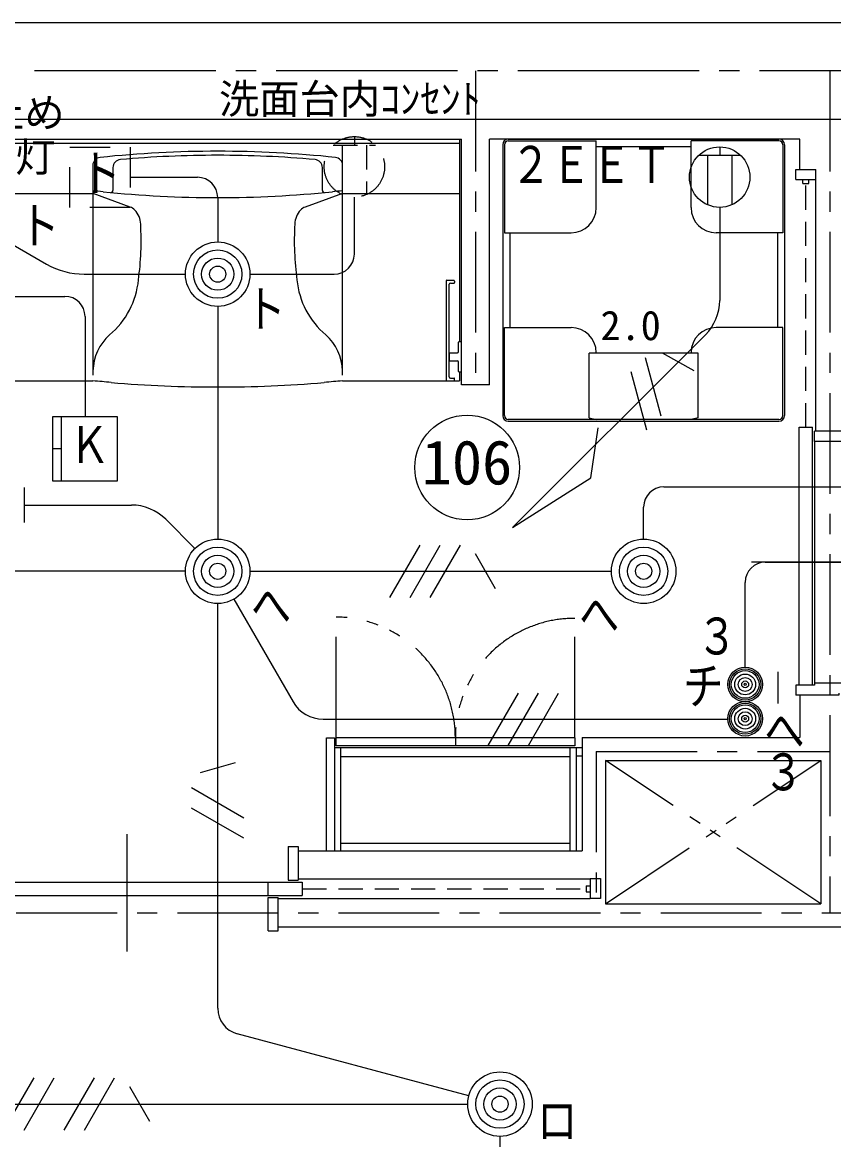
# Model space of a CAD drawing. Units: millimetres at full size, sheet at 1:50. Extents: x -15705 to 14525, y -10775 to 5709.
# Drawn here: x -448 to 1566, y 2276 to 5049 of the extents above; entities that cross this region are included whole.
import ezdxf
from ezdxf.enums import TextEntityAlignment as Align

# ---------------------------------------------------------------- set-up
doc = ezdxf.new("R2010")
doc.units = ezdxf.units.MM
doc.header["$LTSCALE"] = 50
for name, pattern in [('CHAIN1', [8, 5, -1, 1, -1]), ('CHAIN2', [12, 9, -1, 1, -1]), ('DASHED1', [1.8, 1.2, -0.6]), ('DASHED2', [3, 2, -1]), ('DOUBLE_CHAIN1', [8.8, 5, -1, 0.6, -0.6, 0.6, -1])]:
    doc.linetypes.add(name, pattern=pattern)
for name, color, linetype, lineweight in [('0-3_建築', 1, 'Continuous', 9), ('0-7_部材', 5, 'Continuous', 18), ('7-0_天井割付', 7, 'CHAIN2', 9), ('7-1_壁断面線', 7, 'CHAIN1', 9), ('7-2_張出基準', 7, 'Continuous', 9), ('7-4_ｸﾞA名称', 7, 'Continuous', 9), ('7-5_ｸﾞB名称', 7, 'Continuous', 9), ('7-8_敷地', 7, 'Continuous', 9), ('7-9_表示線', 7, 'Continuous', 9)]:
    doc.layers.add(name, color=color, linetype=linetype, lineweight=lineweight)
doc.styles.add('ＭＳ ゴシック', font='')
doc.styles.get('ＭＳ ゴシック').set_extended_font_data('MS Gothic')

msp = doc.modelspace()

# ---------------------------------------------------------------- linework, layer by layer
at = {"layer": '0-3_建築'}
for p, q in [((-180.39, 4664.26), (-13.15, 4664.26)), ((36.85, 4614.26), (36.85, 4503.9)), ((376.21, 4473.9), (376.21, 4615.31)), ((1283.14, 4589.75), (1283.14, 4358.74)), ((-480.66, 4502.42), (-387.94, 4448.9)), ((-294.64, 4423.9), (-43.15, 4423.9)), ((116.85, 4423.9), (326.21, 4423.9)), ((36.85, 4343.9), (36.85, 3766.4)), ((769.09, 3794.69), (1247.79, 4273.39)), ((1137.93, 4071.68), (1099.11, 4216.57)), ((1219.85, 4184.22), (1140.94, 4227.77)), ((1102.58, 4036.32), (1063.75, 4181.21)), ((-442.9, 3807.5), (-442.9, 3894.1)), ((1144.36, 3895.82), (1943.1, 3895.82)), ((-442.9, 3850.8), (-177.56, 3850.8)), ((1094.36, 3766.4), (1094.36, 3845.82)), ((-92.2, 3815.45), (-19.72, 3742.96)), ((464.45, 3621.45), (539.45, 3751.35)), ((514.45, 3621.45), (589.45, 3751.35)), ((564.45, 3621.45), (639.45, 3751.35)), ((726.95, 3643.1), (676.95, 3729.7)), ((1396.38, 3708.9), (1478.32, 3708.9)), ((1478.32, 3708.9), (1913.1, 3708.9)), ((-43.15, 3686.4), (-467.35, 3686.4)), ((116.85, 3686.4), (1014.36, 3686.4)), ((1346.38, 3448.5), (1346.38, 3658.9)), ((36.85, 2601.68), (36.85, 3606.4)), ((76.85, 3617.11), (223.82, 3362.55)), ((1428.32, 3357.95), (1428.32, 3436.89)), ((708.29, 3254.3), (783.29, 3384.2)), ((758.29, 3254.3), (833.29, 3384.2)), ((808.29, 3254.3), (883.29, 3384.2)), ((298.82, 3319.25), (1303.4, 3319.25)), ((80.15, 3211.11), (-6.45, 3186.11)), ((101.8, 3073.61), (-28.1, 3148.61)), ((101.8, 3023.61), (-28.1, 3098.61)), ((660.41, 2384.6), (85.14, 2538.74)), ((-494.02, 2298.95), (-419.02, 2428.85)), ((-444.02, 2298.95), (-369.02, 2428.85)), ((-344.02, 2298.95), (-269.02, 2428.85)), ((-294.02, 2298.95), (-219.02, 2428.85)), ((-131.52, 2320.6), (-181.52, 2407.2)), ((-1150.65, 2363.9), (657.68, 2363.9)), ((737.68, 2283.9), (737.68, 2017.53))]:
    msp.add_line(p, q, dxfattribs=at)
at = {"layer": '0-3_建築', "color": 5, "lineweight": 18}
for p, q in [((-1283.52, 4368.8), (-342.57, 4368.8)), ((-292.57, 4318.8), (-292.57, 4070.47))]:
    msp.add_line(p, q, dxfattribs=at)
at = {"layer": '0-3_建築'}
msp.add_lwpolyline([(769.09, 3794.69), (963.55, 3918.44), (981.22, 4042.18)], dxfattribs=at)
at = {"layer": '0-3_建築', "color": 3, "lineweight": 18}
msp.add_circle((656.07, 3943.88), 130, dxfattribs=at)
at = {"layer": '0-3_建築'}
for centre, radius, start, end in [((-13.15, 4614.26), 50, 0, 90), ((326.21, 4473.9), 50, 270, 0), ((-294.64, 4610.5), 186.6, 240, 270), ((1162.43, 4358.74), 120.71, 315, 0), ((1144.36, 3845.82), 50, 90, 180), ((-177.56, 3730.09), 120.71, 45, 90), ((1396.38, 3658.9), 50, 90, 180), ((298.82, 3405.86), 86.6, 210, 270), ((102.01, 2601.68), 65.16, 180, 255)]:
    msp.add_arc(centre, radius, start, end, dxfattribs=at)
at = {"layer": '0-3_建築', "color": 5, "lineweight": 18}
msp.add_arc((-342.57, 4318.8), 50, 0, 90, dxfattribs=at)
at = {"layer": '0-7_部材', "linetype": 'DASHED1'}
for p, q in [((323.55, 4743.72), (428.86, 4743.72)), ((346.21, 4743.72), (346.21, 4621.57)), ((376.21, 4765.31), (376.21, 4743.72)), ((406.21, 4743.72), (406.21, 4621.57))]:
    msp.add_line(p, q, dxfattribs=at)
at = {"layer": '0-7_部材', "linetype": 'DASHED2'}
for p, q in [((-180.39, 4739.26), (-180.39, 4589.26)), ((-180.39, 4589.26), (-330.39, 4589.26))]:
    msp.add_line(p, q, dxfattribs=at)
at = {"layer": '0-7_部材'}
for p, q in [((1335.8, 4718.16), (1230.49, 4718.16)), ((1253.14, 4718.16), (1253.14, 4596.01)), ((1283.14, 4739.75), (1283.14, 4718.16)), ((1313.14, 4718.16), (1313.14, 4596.01)), ((-372.57, 4070.47), (-212.57, 4070.47)), ((-372.57, 3910.47), (-372.57, 4070.47)), ((-350.98, 3910.47), (-350.98, 4070.47)), ((-212.57, 4070.47), (-212.57, 3910.47)), ((-350.98, 3990.47), (-372.57, 3990.47)), ((-212.57, 3910.47), (-372.57, 3910.47))]:
    msp.add_line(p, q, dxfattribs=at)
at = {"layer": '0-7_部材', "linetype": 'DASHED2'}
msp.add_lwpolyline([(-330.39, 4589.26), (-330.39, 4739.26), (-180.39, 4739.26)], dxfattribs=at)
msp.add_circle((376.21, 4690.31), 75, dxfattribs=at)
at = {"layer": '0-7_部材'}
for centre, radius in [((1283.14, 4664.75), 75), ((36.85, 4423.9), 80), ((36.85, 4423.9), 60), ((36.85, 4423.9), 40), ((36.85, 4423.9), 20), ((36.85, 3686.4), 80), ((36.85, 3686.4), 60), ((1094.36, 3686.4), 80), ((1094.36, 3686.4), 60), ((36.85, 3686.4), 40), ((1094.36, 3686.4), 40), ((36.85, 3686.4), 20), ((1094.36, 3686.4), 20), ((1346.38, 3405.5), 43), ((1346.38, 3405.5), 38.7), ((1346.38, 3405.5), 34.4), ((1346.38, 3405.5), 25.8), ((1346.38, 3405.5), 17.2), ((1346.38, 3405.5), 8.6), ((1346.38, 3405.5), 2.87), ((1346.38, 3320.51), 43), ((1346.38, 3320.51), 38.7), ((1346.38, 3320.51), 34.4), ((1346.38, 3320.51), 25.8), ((1346.38, 3320.51), 17.2), ((1346.38, 3320.51), 8.6), ((1346.38, 3320.51), 2.87), ((737.68, 2363.9), 80), ((737.68, 2363.9), 60), ((737.68, 2363.9), 40), ((737.68, 2363.9), 20)]:
    msp.add_circle(centre, radius, dxfattribs=at)
at = {"layer": '7-0_天井割付'}
msp.add_line((9632.07, 4928.9), (-8167.18, 4928.9), dxfattribs=at)
at = {"layer": '7-1_壁断面線'}
for p, q in [((676.85, 4928.9), (676.85, 4158.9)), ((1556.85, 4928.9), (1556.85, 2838.9)), ((976.85, 3238.9), (976.85, 2838.9)), ((976.85, 3238.9), (1556.85, 3238.9)), ((-4863.15, 2838.9), (4306.85, 2838.9))]:
    msp.add_line(p, q, dxfattribs=at)
at = {"layer": '7-2_張出基準'}
for p, q in [((-3943.15, 5048.9), (6956.85, 5048.9)), ((-3943.15, 4808.9), (6956.85, 4808.9))]:
    msp.add_line(p, q, dxfattribs=at)
at = {"layer": '7-4_ｸﾞA名称'}
for p, q in [((-568.15, 4758.9), (641.85, 4758.9)), ((641.85, 4148.9), (641.85, 4758.9)), ((1481.85, 4758.9), (711.85, 4758.9)), ((711.85, 4148.9), (711.85, 4758.9)), ((1429.34, 4758.9), (759.35, 4758.9)), ((1481.85, 4683.9), (1481.85, 4758.9)), ((711.85, 4148.9), (641.85, 4148.9)), ((1481.85, 3378.9), (1481.85, 3273.9)), ((941.85, 3273.9), (1481.85, 3273.9)), ((941.85, 3273.9), (941.85, 2992.9)), ((999.35, 3216.4), (999.35, 2861.4)), ((999.35, 3216.4), (1534.35, 3216.4)), ((1534.35, 3216.4), (1534.35, 2861.4)), ((236.85, 2992.9), (941.85, 2992.9)), ((999.35, 2861.4), (1534.35, 2861.4)), ((186.85, 2803.9), (2856.85, 2803.9))]:
    msp.add_line(p, q, dxfattribs=at)
at = {"layer": '7-4_ｸﾞA名称', "linetype": 'DOUBLE_CHAIN1'}
for p, q in [((999.35, 2861.4), (1534.35, 3216.4)), ((1534.35, 2861.4), (999.35, 3216.4))]:
    msp.add_line(p, q, dxfattribs=at)
at = {"layer": '7-5_ｸﾞB名称'}
for p, q in [((1471.88, 4683.9), (1521.85, 4683.9)), ((1471.88, 4658.9), (1471.88, 4683.9)), ((1521.85, 4658.9), (1521.85, 4683.9)), ((1471.88, 4658.9), (1521.85, 4658.9)), ((1489.85, 4648.9), (1489.85, 4658.9)), ((1489.85, 4648.9), (1504.85, 4648.9)), ((1504.85, 4648.9), (1504.85, 4658.9)), ((1521.85, 4033.9), (1521.85, 4658.9)), ((1480.85, 4043.9), (1513.85, 4043.9)), ((1480.85, 3403.9), (1480.85, 4043.9)), ((1513.85, 3403.9), (1513.85, 4043.9)), ((1518.86, 4008.9), (1518.86, 4033.9)), ((1614.35, 4008.9), (1518.86, 4008.9)), ((1518.86, 4008.9), (1518.86, 3408.9)), ((1653.35, 3708.9), (1361.85, 3708.9)), ((1471.85, 3403.9), (1471.85, 3378.9)), ((1518.86, 3403.9), (1471.85, 3403.9)), ((1518.86, 3408.9), (1518.86, 3403.9)), ((1614.35, 3408.9), (1518.86, 3408.9)), ((-188.15, 2742.39), (-188.15, 3033.89)), ((-543.15, 2914.9), (246.85, 2914.9)), ((236.85, 2922.9), (961.85, 2922.9)), ((246.85, 2914.9), (246.85, 2881.9)), ((961.85, 2923.87), (961.85, 2873.9)), ((961.85, 2923.87), (986.85, 2923.87)), ((986.85, 2923.87), (986.85, 2873.9)), ((951.85, 2905.9), (961.85, 2905.9)), ((951.85, 2905.9), (951.85, 2890.9)), ((951.85, 2890.9), (961.85, 2890.9)), ((-543.15, 2881.9), (246.85, 2881.9)), ((186.85, 2873.9), (961.85, 2873.9)), ((986.85, 2873.9), (961.85, 2873.9))]:
    msp.add_line(p, q, dxfattribs=at)
at = {"layer": '7-5_ｸﾞB名称', "linetype": 'DASHED1'}
for p, q in [((1497.35, 4043.9), (1497.35, 4648.89)), ((161.85, 2881.9), (161.85, 2914.9)), ((246.85, 2898.4), (951.85, 2898.4))]:
    msp.add_line(p, q, dxfattribs=at)
at = {"layer": '7-5_ｸﾞB名称'}
for points in [[(1614.35, 4008.9), (1614.35, 4033.9), (1518.86, 4033.9)], [(1579.35, 3383.9), (1579.35, 3378.9), (1471.85, 3378.9)], [(211.85, 3002.9), (236.85, 3002.9), (236.85, 2919.91)], [(211.85, 3002.9), (211.85, 2919.91), (236.85, 2919.91)], [(161.85, 2793.9), (186.85, 2793.9), (186.85, 2876.89)], [(161.85, 2793.9), (161.85, 2876.89), (186.85, 2876.89)]]:
    msp.add_lwpolyline(points, dxfattribs=at)
at = {"layer": '7-8_敷地'}
for p, q in [((-563.15, 4758.9), (636.85, 4758.9)), ((-563.15, 4748.9), (636.85, 4748.9)), ((636.85, 4758.9), (636.85, 4256.4)), ((744.36, 4744.94), (744.36, 4072.94)), ((748.86, 4744.94), (748.86, 4526.61)), ((758.36, 4758.94), (1430.36, 4758.94)), ((758.36, 4754.44), (976.69, 4754.44)), ((976.69, 4588.94), (976.69, 4754.44)), ((1212.03, 4588.94), (1212.03, 4754.44)), ((1430.36, 4754.44), (1212.03, 4754.44)), ((1439.86, 4744.94), (1439.86, 4526.61)), ((1444.36, 4744.94), (1444.36, 4072.94)), ((976.69, 4740.94), (1212.03, 4740.94)), ((-273.15, 4693.73), (-273.15, 4173.4)), ((-223.15, 4688.48), (-223.15, 4631.49)), ((296.85, 4631.49), (296.85, 4688.48)), ((346.85, 4173.4), (346.85, 4693.73)), ((-563.15, 4623.9), (-273.15, 4623.9)), ((-180.51, 4590.45), (-272.66, 4623.72)), ((346.35, 4623.72), (254.2, 4590.45)), ((346.85, 4623.9), (636.85, 4623.9)), ((748.86, 4526.61), (914.36, 4526.61)), ((762.36, 4526.61), (762.36, 4291.27)), ((1439.86, 4526.61), (1274.36, 4526.61)), ((1426.36, 4526.61), (1426.36, 4291.27)), ((604.75, 4159.9), (604.75, 4407.9)), ((605.75, 4408.9), (622.75, 4408.9)), ((611.75, 4168.9), (611.75, 4398.9)), ((614.75, 4401.9), (623.75, 4401.9)), ((624.75, 4406.9), (624.75, 4402.9)), ((748.86, 4072.94), (748.86, 4291.27)), ((748.86, 4291.27), (914.36, 4291.27)), ((1439.86, 4291.27), (1274.36, 4291.27)), ((1439.86, 4072.94), (1439.86, 4291.27)), ((634.85, 4231.9), (634.85, 4255.4)), ((635.85, 4256.4), (641.85, 4256.4)), ((611.75, 4227.4), (612.1, 4227.2)), ((612.1, 4228.9), (631.85, 4228.9)), ((612.1, 4208.9), (612.1, 4228.9)), ((959.36, 4228.78), (1229.37, 4228.78)), ((959.36, 4067), (959.36, 4228)), ((1229.36, 4067), (1229.36, 4228)), ((611.75, 4210.4), (612.1, 4210.6)), ((612.1, 4208.9), (631.85, 4208.9)), ((634.85, 4182.4), (634.85, 4205.9)), ((614.75, 4165.9), (623.75, 4165.9)), ((624.75, 4160.9), (624.75, 4164.9)), ((635.85, 4181.4), (641.85, 4181.4)), ((636.85, 4181.4), (636.85, 4158.9)), ((-563.15, 4158.9), (-273.15, 4158.9)), ((346.85, 4158.9), (636.85, 4158.9)), ((1430.36, 4063.44), (758.36, 4063.44)), ((758.36, 4058.94), (1430.36, 4058.94)), ((959.36, 4067), (976.69, 4063.44)), ((1229.36, 4067), (1212.03, 4063.44))]:
    msp.add_line(p, q, dxfattribs=at)
for centre, radius, start, end in [((758.36, 4744.94), 14, 90, 180), ((758.36, 4744.94), 9.5, 90, 180), ((1430.36, 4744.94), 14, 0, 90), ((1430.36, 4744.94), 9.5, 0, 90), ((36.84, 1928.9), 2800, 89.99992, 95.98771), ((36.84, 1928.9), 2790, 89.99992, 94.9704), ((36.85, 1928.9), 2800, 84.01229, 90.00008), ((36.85, 1928.9), 2790, 85.0296, 90.00008), ((-253.15, 4693.73), 20, 95.98771, 180), ((-203.15, 4688.48), 20, 94.9704, 180), ((276.85, 4688.48), 20, 0, 85.0296), ((326.85, 4693.73), 20, 0, 84.01229), ((-228.15, 4631.49), 5, 264.55949, 0), ((301.85, 4631.49), 5, 180, 275.44051), ((-298.69, 4131), 500, 84.16425, 87.07274), ((-273.68, 4620.9), 3, 70.14993, 79.92261), ((38.83, 7452.84), 2838.95, 264.20431, 269.95994), ((36.85, 7413.9), 2800, 270, 275.83575), ((372.38, 4131), 500, 92.92726, 95.83575), ((347.37, 4620.9), 3, 100.07739, 109.85007), ((-191.81, 4560.24), 32.26, 44.87174, 69.5008), ((-206.99, 4546.58), 52.66, 1.60766, 43.75384), ((280.68, 4546.58), 52.66, 136.24616, 178.39234), ((265.5, 4560.24), 32.26, 110.4992, 135.12826), ((914.36, 4588.94), 62.33, 270, 0), ((1274.36, 4588.94), 62.33, 180, 270), ((-899.01, 4508.28), 745.72, 352.39927, 3.05719), ((972.7, 4508.28), 745.72, 176.94281, 187.60073), ((-361.91, 4429.13), 203.01, 309.90042, 354.49151), ((435.6, 4429.13), 203.01, 185.50849, 230.09958), ((605.75, 4407.9), 1, 90, 180), ((614.75, 4398.9), 3, 90, 180), ((622.75, 4406.9), 2, 360, 90), ((623.75, 4402.9), 1, 270, 0), ((-148.63, 4181.02), 124.22, 131.95955, 178.78015), ((222.33, 4181.02), 124.22, 1.21985, 48.04045), ((914.36, 4228.94), 62.33, 0, 90), ((1274.36, 4228.94), 62.33, 90, 180), ((635.85, 4255.4), 1, 90, 180), ((631.85, 4231.9), 3, 270, 0), ((631.85, 4205.9), 3, 360, 90), ((605.75, 4159.9), 1, 180, 270), ((614.75, 4168.9), 3, 180, 270), ((622.75, 4160.9), 2, 270, 0), ((623.75, 4164.9), 1, 360, 90), ((635.85, 4182.4), 1, 180, 270), ((-329.76, 3275.95), 884.76, 83.3725, 86.33184), ((35.86, 7334.38), 3190.49, 265.26246, 270.01768), ((37.83, 7334.38), 3190.49, 269.98232, 274.73754), ((403.45, 3275.95), 884.76, 93.66816, 96.6275), ((758.36, 4072.94), 14, 180, 270), ((758.36, 4072.94), 9.5, 180, 270), ((1430.36, 4072.94), 9.5, 270, 0), ((1430.36, 4072.94), 14, 270, 0)]:
    msp.add_arc(centre, radius, start, end, dxfattribs=at)
at = {"layer": '7-9_表示線', "linetype": 'DOUBLE_CHAIN1'}
for p, q in [((330.6, 3273.36), (330.6, 3572.87)), ((923.1, 3273.36), (923.1, 3569.61))]:
    msp.add_line(p, q, dxfattribs=at)
at = {"layer": '7-9_表示線'}
for p, q in [((306.85, 3272.9), (326.85, 3272.9)), ((306.85, 2992.9), (306.85, 3272.9)), ((326.85, 3272.9), (326.85, 2992.9)), ((330.6, 3252.9), (330.6, 3272.9)), ((923.1, 3272.9), (330.6, 3272.9)), ((626.85, 3272.9), (626.85, 3252.9)), ((923.1, 3272.9), (923.1, 3252.9)), ((941.85, 3248.4), (326.85, 3248.4)), ((923.1, 3252.9), (330.6, 3252.9)), ((342.35, 2992.9), (342.35, 3248.4)), ((911.35, 3248.4), (911.35, 2992.9)), ((926.85, 3248.4), (926.85, 2992.9)), ((342.35, 3226.4), (911.35, 3226.4)), ((941.85, 3227.9), (926.85, 3227.9)), ((342.35, 3011.4), (911.35, 3011.4))]:
    msp.add_line(p, q, dxfattribs=at)
at = {"layer": '7-9_表示線', "linetype": 'DOUBLE_CHAIN1'}
for centre, radius, start, end in [((326.85, 3272.9), 300, 0, 89.28378), ((923.1, 3273.36), 296.25, 90, 180.0906)]:
    msp.add_arc(centre, radius, start, end, dxfattribs=at)

# ---------------------------------------------------------------- texts
at = {"layer": '0-3_建築', "color": 3, "style": 'ＭＳ ゴシック'}
for s, height, p in [('曇止め', 73.31, (-643.21, 4766.12)), ('2.0', 73.31, (987.24, 4238.07)), ('106', 110, (543.57, 3868.88))]:
    msp.add_text(s, height=height, dxfattribs=at).set_placement(p, align=Align.BOTTOM_LEFT)
at = {"layer": '0-7_部材', "color": 3, "style": 'ＭＳ ゴシック'}
for s, p in [('洗面台内ｺﾝｾﾝﾄ', (40.09, 4800.35)), ('ﾐﾗｰ灯', (-616.1, 4655.93))]:
    msp.add_text(s, height=73.31, dxfattribs=at).set_placement(p, align=Align.BOTTOM_LEFT)
at = {"layer": '0-7_部材', "color": 3, "style": 'ＭＳ ゴシック', "width": 0.8}
for s, height, p in [('２ＥＥＴ', 91.64, (764.21, 4623)), ('ト', 91.64, (-304.24, 4601.25)), ('ト', 91.64, (-455.86, 4471.3)), ('ト', 91.64, (105.7, 4264.87)), ('Ｋ', 91.74, (-331.83, 3927.9)), ('へ', 91.64, (119.35, 3529.14)), ('へ', 91.64, (933.84, 3506.68)), ('３', 91.64, (1226.32, 3452.31)), ('チ', 91.64, (1192.4, 3328.64)), ('へ', 91.64, (1393.77, 3219.2)), ('３', 91.64, (1391.58, 3115.23)), ('ロ', 91.64, (829.75, 2250.36))]:
    msp.add_text(s, height=height, dxfattribs=at).set_placement(p, align=Align.BOTTOM_LEFT)

doc.saveas('drawing.dxf')
